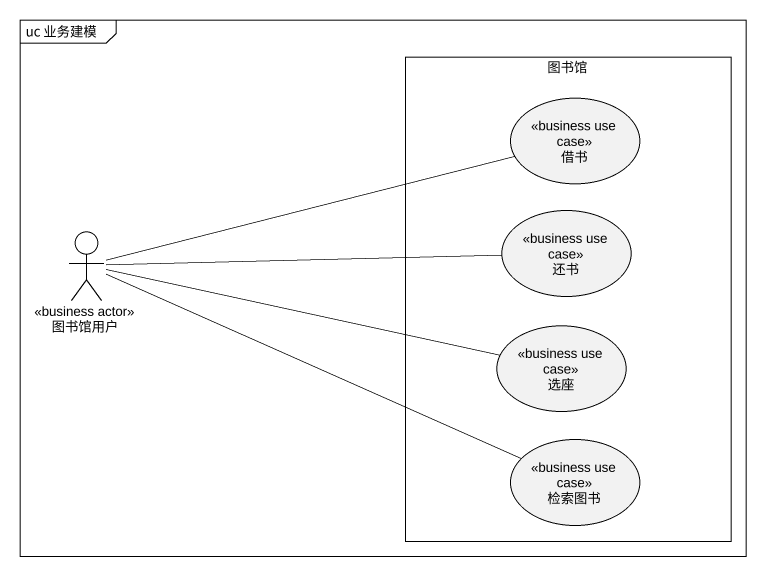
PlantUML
@startuml
mainframe uc 业务建模
rectangle 图书馆 {
  usecase 借书 <<business use case>>
  usecase 还书 <<business use case>>
  usecase 选座 <<business use case>>
  usecase 检索图书 <<business use case>>
}
actor 图书馆用户 <<business actor>>
图书馆用户 -right- 借书
图书馆用户 -right- 还书
图书馆用户 -right- 选座
图书馆用户 -right- 检索图书
@enduml
